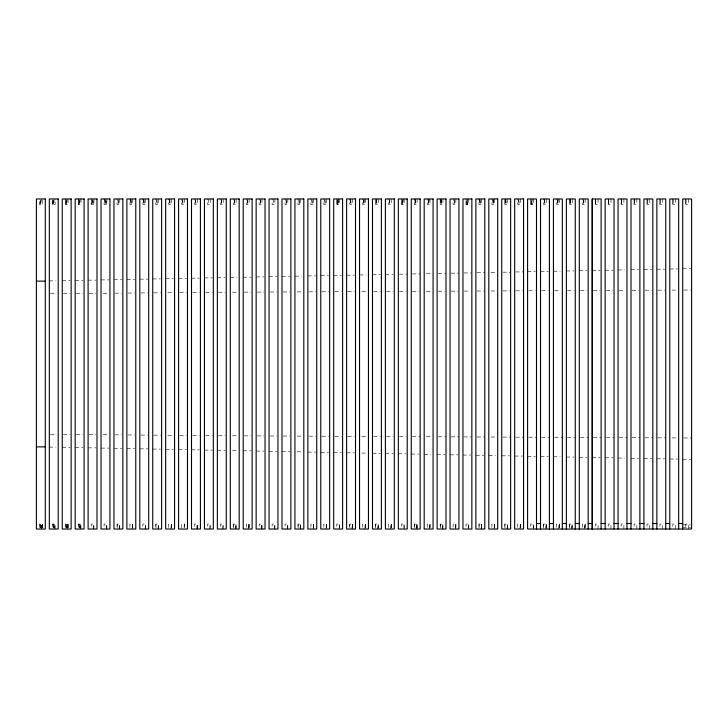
<?xml version="1.0" encoding="UTF-8"?>
<svg xmlns="http://www.w3.org/2000/svg" width="728" height="728" viewBox="0 0 728 728"><rect width="100%" height="100%" fill="white"/><g stroke="black" fill="none" stroke-linecap="round" stroke-linejoin="round"><path stroke-width="0.55" stroke-dasharray="3.64 2.73" d="M235.927 528.028L235.936 524.051L235.544 529.029M248.849 528.028L248.858 524.051L248.476 529.029M300.555 528.028L300.564 524.051L300.173 529.029M313.486 528.028L313.495 524.051L313.104 529.029M339.339 528.028L339.348 524.051M352.261 528.028L352.27 524.051L351.879 529.029M378.114 528.028L378.123 524.051L377.732 529.029M403.967 528.028L403.976 524.051M416.889 528.028L416.898 524.051L416.507 529.029M442.742 528.028L442.751 524.051L442.36 529.029M468.595 528.028L468.605 524.051M481.526 528.028L481.536 524.051L481.144 529.029M507.37 528.028L507.38 524.051L506.997 529.029M533.224 528.028L533.233 524.051M546.155 528.028L546.164 524.051L545.773 529.029M572.008 528.028L572.017 524.051L571.626 529.029M93.748 204.495L93.766 198.972M106.67 204.495L106.688 198.972M42.206 528.028L42.224 524.051L39.467 524.051L39.467 528.028M68.059 528.028L68.077 524.051L65.32 524.051L65.32 528.028M40.158 204.495L40.195 198.972M53.08 204.495L53.126 198.972M66.011 204.495L66.048 198.972M78.933 204.495L78.97 198.972M117.153 528.028L117.208 524.051M155.938 528.028L155.983 524.051M233.488 528.028L233.542 524.051M298.125 528.028L298.171 524.051M349.822 528.028L349.877 524.051M375.675 528.028L375.73 524.051M414.459 528.028L414.505 524.051M440.313 528.028L440.358 524.051M479.088 528.028L479.142 524.051M504.941 528.028L504.995 524.051M543.716 528.028L543.77 524.051M569.569 528.028L569.624 524.051M339.53 198.972L339.53 204.495L336.764 204.495L336.864 200.082M378.305 198.972L378.305 204.495L375.548 204.495L375.639 200.082M404.158 198.972L404.158 204.495L401.401 204.495L401.492 200.082M442.933 198.972L442.933 204.495L440.176 204.495L440.276 200.082M468.786 198.972L468.786 204.495L466.029 204.495L466.129 200.082M507.571 198.972L507.571 204.495L504.804 204.495L504.904 200.082M533.424 198.972L533.424 204.495L530.657 204.495L530.758 200.082M572.199 198.972L572.199 204.495L569.442 204.495L569.533 200.082M132.614 528.028L132.714 524.051L129.948 524.051L129.948 528.028M171.389 528.028L171.489 524.051L168.723 524.051L168.723 528.028M181.654 528.028L181.654 524.051L184.412 524.051L183.838 529.029M248.949 528.028L249.049 524.051L246.282 524.051L246.282 528.028M313.577 528.028L313.677 524.051L310.911 524.051L310.911 528.028M326.508 528.028L326.599 524.051L323.842 524.051L323.842 528.028M365.283 528.028L365.383 524.051L362.617 524.051L362.617 528.028M391.136 528.028L391.236 524.051L388.47 524.051L388.47 528.028M429.911 528.028L430.011 524.051L427.254 524.051L427.254 528.028M455.764 528.028L455.865 524.051L453.098 524.051L453.098 528.028M494.549 528.028L494.64 524.051L491.882 524.051L491.882 528.028M520.402 528.028L520.493 524.051L517.735 524.051L517.735 528.028M559.177 528.028L559.277 524.051L556.51 524.051L556.51 528.028M585.03 528.028L585.121 524.051L582.364 524.051L582.364 528.028M337.455 204.495L337.628 200.082M402.084 204.495L402.256 200.082M466.721 204.495L466.885 200.082L467.412 204.495L467.958 198.972M531.349 204.495L531.522 200.082L532.041 204.495L532.596 198.972M40.604 528.028L40.85 524.051L41.478 529.029M53.535 528.028L53.772 524.051L54.4 529.029M66.457 528.028L66.703 524.051L67.331 529.029M79.388 528.028L79.625 524.051L80.253 529.029M41.269 198.972L40.85 204.495L40.368 200.082M54.2 198.972L53.772 204.495L53.29 200.082M67.122 198.972L66.703 204.495L66.221 200.082M80.053 198.972L79.625 204.495L79.143 200.082M93.357 529.029L93.748 524.051M106.288 529.029L106.67 524.051M119.21 529.029L119.601 524.051M132.132 529.029L132.523 524.051M145.063 529.029L145.454 524.051M157.985 529.029L158.376 524.051M170.916 529.029L171.308 524.051M196.769 529.029L197.161 524.051L197.279 529.029M209.691 529.029L210.083 524.051M222.622 529.029L223.005 524.051M261.398 529.029L261.789 524.051L261.907 529.029M274.32 529.029L274.711 524.051M287.251 529.029L287.642 524.051M326.026 529.029L326.417 524.051M364.81 529.029L365.192 524.051M390.663 529.029L391.045 524.051M429.438 529.029L429.829 524.051M455.291 529.029L455.683 524.051M494.066 529.029L494.458 524.051M519.919 529.029L520.311 524.051M558.695 529.029L559.086 524.051M584.548 529.029L584.939 524.051M337.665 200.082L338.147 204.495L338.702 198.972M363.518 200.082L364 204.495L364.555 198.972M402.302 200.082L402.775 204.495L403.33 198.972M428.155 200.082L428.628 204.495L429.183 198.972M492.783 200.082L493.265 204.495L493.812 198.972M557.411 200.082L557.894 204.495L558.44 198.972M682.709 268.714L690.49 268.714M669.778 268.96L677.559 268.96M656.856 269.205L664.637 269.205M643.925 269.46L651.706 269.46M631.003 269.706L638.784 269.706M618.072 269.952L624.742 269.952M605.15 270.206L612.93 270.206M592.228 270.452L600.009 270.452M579.297 270.698L587.077 270.698M566.375 270.952L574.155 270.952M553.444 271.198L560.114 271.198M540.522 271.444L548.302 271.444M527.591 271.699L535.371 271.699M515.779 271.944L523.559 271.944M502.848 272.19L510.637 272.19M491.036 272.436L495.486 272.436M477.004 272.691L484.784 272.691M464.073 272.936L471.853 272.936M451.151 273.182L458.931 273.182M438.22 273.437L446 273.437M426.408 273.683L430.858 273.683M412.366 273.928L420.147 273.928M399.445 274.183L407.225 274.183M385.403 274.429L393.184 274.429M372.481 274.674L380.262 274.674M359.55 274.929L366.22 274.929M346.628 275.175L354.409 275.175M333.697 275.421L341.487 275.421M320.775 275.675L328.555 275.675M307.853 275.921L315.634 275.921M294.922 276.167L301.592 276.167M282 276.422L289.78 276.422M269.069 276.667L276.849 276.667M256.147 276.913L263.927 276.913M243.216 277.159L250.996 277.159M230.294 277.414L236.964 277.414M217.363 277.659L225.152 277.659M204.441 277.905L212.221 277.905M191.51 278.16L199.299 278.16M178.588 278.405L186.368 278.405M165.666 278.651L173.446 278.651M152.734 278.906L160.515 278.906M139.812 279.152L147.593 279.152M126.881 279.397L134.662 279.397M113.959 279.652L121.74 279.652M101.028 279.898L108.809 279.898M88.106 280.144L95.887 280.144M75.175 280.398L82.965 280.398M62.253 280.644L70.034 280.644M49.322 280.89L55.992 280.89M683.82 290.026L690.49 290.026M657.966 290.154L664.637 290.154M672.008 290.09L677.559 290.09M619.191 290.336L624.742 290.336M632.113 290.272L638.784 290.272M645.035 290.217L651.706 290.217M593.338 290.463L600.009 290.463M606.26 290.399L612.93 290.399M567.485 290.59L574.155 290.59M580.407 290.527L587.077 290.527M528.701 290.772L535.371 290.772M541.632 290.709L548.302 290.709M554.554 290.645L560.114 290.645M502.848 290.9L509.518 290.9M515.779 290.836L522.449 290.836M464.027 291.082L469.378 291.082M477.004 291.027L483.674 291.027M491.036 290.963L495.486 290.963M438.22 291.209L444.89 291.209M451.151 291.145L457.821 291.145M399.445 291.4L406.115 291.4M412.366 291.337L419.037 291.337M426.408 291.273L430.858 291.273M373.591 291.519L380.262 291.519M386.513 291.455L393.184 291.455M334.816 291.71L341.487 291.71M347.738 291.646L354.409 291.646M361.78 291.582L366.22 291.582M308.963 291.828L315.634 291.828M321.885 291.773L328.555 291.773M283.11 291.955L289.78 291.955M297.142 291.892L301.592 291.892M244.326 292.146L250.996 292.146M257.257 292.083L263.927 292.083M270.179 292.019L276.849 292.019M218.482 292.265L225.152 292.265M232.514 292.201L236.964 292.201M205.551 292.365L212.221 292.365M179.698 292.583L186.368 292.583M192.629 292.474L199.299 292.474M167.886 292.702L173.446 292.702M153.845 292.811L160.515 292.811M127.992 293.038L134.662 293.038M140.923 292.92L147.593 292.92M115.07 293.147L121.74 293.147M89.216 293.375L95.887 293.375M103.258 293.266L108.809 293.266M76.294 293.484L82.965 293.484M63.363 293.602L70.034 293.602M50.441 293.712L55.992 293.712M50.441 434.288L55.992 434.288M63.363 434.398L70.034 434.398M76.294 434.516L82.965 434.516M89.216 434.625L95.887 434.625M103.258 434.734L108.809 434.734M115.07 434.853L121.74 434.853M127.992 434.962L134.662 434.962M140.923 435.08L147.593 435.08M153.845 435.189L160.515 435.189M167.886 435.299L173.446 435.299M179.698 435.417L186.368 435.417M192.629 435.526L199.299 435.526M205.551 435.635L212.221 435.635M218.482 435.735L225.152 435.735M232.514 435.799L236.964 435.799M244.326 435.854L250.996 435.854M257.257 435.917L263.927 435.917M270.179 435.981L276.849 435.981M283.11 436.045L289.78 436.045M297.142 436.108L301.592 436.108M308.963 436.172L315.634 436.172M321.885 436.227L328.555 436.227M334.816 436.29L341.487 436.29M347.738 436.354L354.409 436.354M361.78 436.418L366.22 436.418M373.591 436.481L380.262 436.481M386.513 436.545L393.184 436.545M399.445 436.6L406.115 436.6M412.366 436.664L420.147 436.664M426.408 436.727L430.858 436.727M438.22 436.791L446 436.791M451.151 436.855L458.931 436.855M463.791 436.918L471.853 436.918M477.004 436.973L484.784 436.973M491.036 437.037L495.486 437.037M502.848 437.1L510.637 437.1M515.779 437.164L523.559 437.164M528.701 437.228L536.49 437.228M541.632 437.291L549.413 437.291M554.554 437.355L562.335 437.355M567.485 437.41L575.266 437.41M580.407 437.473L588.188 437.473M593.338 437.537L601.119 437.537M606.26 437.601L614.041 437.601M619.191 437.665L626.972 437.665M632.113 437.728L639.894 437.728M645.035 437.783L652.825 437.783M657.966 437.846L665.747 437.846M672.008 437.91L678.678 437.91M683.82 437.974L691.6 437.974M49.322 447.11L55.992 447.11M62.253 447.356L70.034 447.356M75.175 447.602L82.965 447.602M88.106 447.856L95.887 447.856M101.028 448.102L108.809 448.102M113.959 448.348L121.74 448.348M126.881 448.603L134.662 448.603M139.812 448.848L147.593 448.848M152.734 449.094L160.515 449.094M165.666 449.349L173.446 449.349M178.588 449.595L186.368 449.595M191.51 449.84L199.299 449.84M204.441 450.095L212.221 450.095M217.363 450.341L225.152 450.341M232.514 450.587L236.964 450.587M243.216 450.841L250.996 450.841M256.147 451.087L263.927 451.087M269.069 451.333L276.849 451.333M282 451.578L289.78 451.578M297.142 451.833L301.592 451.833M307.853 452.079L315.634 452.079M320.775 452.325L328.555 452.325M333.697 452.579L341.487 452.579M346.628 452.825L354.409 452.825M361.78 453.071L366.22 453.071M372.481 453.326L380.262 453.326M385.403 453.571L393.184 453.571M398.334 453.817L406.115 453.817M411.256 454.072L419.037 454.072M424.187 454.317L430.858 454.317M437.109 454.563L444.89 454.563M450.041 454.818L457.821 454.818M462.963 455.064L470.743 455.064M475.885 455.309L483.674 455.309M488.816 455.564L495.486 455.564M501.738 455.81L509.518 455.81M514.669 456.056L522.449 456.056M527.591 456.301L535.371 456.301M540.522 456.556L548.302 456.556M553.444 456.802L560.114 456.802M566.375 457.048L574.155 457.048M579.297 457.302L587.077 457.302M592.228 457.548L600.009 457.548M605.15 457.794L612.93 457.794M618.072 458.049L624.742 458.049M631.003 458.294L638.784 458.294M643.925 458.54L651.706 458.54M656.856 458.795L664.637 458.795M669.778 459.04L677.559 459.04M682.709 459.286L690.49 459.286M682.709 524.879L690.49 524.879M682.709 527.645L690.49 527.645M583.265 200.082L583.747 204.495L583.419 198.972M570.342 200.082L570.816 204.495L570.488 198.972M544.489 200.082L544.963 204.495L544.635 198.972M518.636 200.082L519.11 204.495L518.782 198.972M505.705 200.082L506.188 204.495L505.86 198.972M479.852 200.082L480.334 204.495L480.007 198.972M454.008 200.082L454.481 204.495L454.154 198.972M441.077 200.082L441.559 204.495L441.232 198.972M415.224 200.082L415.706 204.495L415.379 198.972M389.371 200.082L389.853 204.495L389.526 198.972M376.449 200.082L376.922 204.495L376.594 198.972M350.596 200.082L351.078 204.495L350.741 198.972M324.743 200.082L325.225 204.495L324.897 198.972M311.821 200.082L312.294 204.495L311.966 198.972M298.889 200.082L299.372 204.495L299.044 198.972M285.968 200.082L286.441 204.495L286.113 198.972M260.114 200.082L260.588 204.495L260.26 198.972M247.183 200.082L247.666 204.495L247.338 198.972M234.261 200.082L234.734 204.495L234.407 198.972M221.33 200.082L221.812 204.495L221.485 198.972M195.477 200.082L195.959 204.495L195.632 198.972M182.555 200.082L183.037 204.495L182.71 198.972M169.633 200.082L170.106 204.495L169.779 198.972M156.702 200.082L157.184 204.495L156.857 198.972M143.78 200.082L144.253 204.495L143.926 198.972M130.849 200.082L131.331 204.495L131.004 198.972M117.927 200.082L118.4 204.495L118.073 198.972M104.996 200.082L105.478 204.495L105.151 198.972M92.074 200.082L92.547 204.495L92.219 198.972M557.566 198.972L557.894 204.495M531.713 198.972L532.041 204.495M492.929 198.972L493.265 204.495M467.085 198.972L467.412 204.495M428.301 198.972L428.628 204.495M402.447 198.972L402.775 204.495M363.672 198.972L364 204.495M337.819 198.972L338.147 204.495M273.191 198.972L273.519 204.495M208.554 198.972L208.891 204.495M80.317 524.051L80.562 529.029M67.385 524.051L67.631 529.029M54.464 524.051L54.709 529.029M41.778 529.029L41.541 524.051L41.724 528.028M685.831 200.082L685.958 204.495L685.958 198.972M672.909 200.082L673.027 204.495L673.027 198.972M659.978 200.082L660.105 204.495L660.105 198.972M647.055 200.082L647.174 204.495L647.174 198.972M634.124 200.082L634.252 204.495L634.252 198.972M621.202 200.082L621.321 204.495L621.321 198.972M608.271 200.082L608.399 204.495L608.399 198.972M595.349 200.082L595.468 204.495L595.468 198.972M546.164 524.051L546.282 529.029M481.536 524.051L481.654 529.029M416.898 524.051L417.026 529.029M352.27 524.051L352.388 529.029M91.255 200.082L91.355 204.495M78.342 198.972L78.433 204.495M65.42 198.972L65.502 204.495M52.58 204.495L52.489 198.972L52.389 204.495L55.155 204.495L55.155 198.972M78.933 524.051L78.979 528.028M66.011 524.051L66.057 528.028M53.08 524.051L53.126 528.028M40.158 524.051L40.204 528.028M570.088 198.972L570.124 204.495M544.235 198.972L544.271 204.495M505.46 198.972L505.496 204.495M479.606 198.972L479.643 204.495M440.822 198.972L440.868 204.495M414.978 198.972L415.015 204.495M376.194 198.972L376.24 204.495M350.341 198.972L350.386 204.495M169.378 198.972L169.415 204.495M143.525 198.972L143.562 204.495M130.603 198.972L130.64 204.495M104.75 198.972L104.787 204.495M688.533 198.972L688.533 204.495L685.776 204.495L685.776 198.972M688.533 529.029L688.533 524.051L685.776 524.051L685.776 528.028M675.611 198.972L675.611 204.495L672.845 204.495L672.845 198.972M675.611 529.029L675.611 524.051L672.845 524.051L672.845 528.028M662.68 198.972L662.68 204.495L659.923 204.495L659.923 198.972M662.68 529.029L662.68 524.051L659.923 524.051L659.923 528.028M649.758 198.972L649.758 204.495L646.992 204.495L646.992 198.972M649.758 529.029L649.758 524.051L646.992 524.051L646.992 528.028M636.827 198.972L636.827 204.495L634.07 204.495L634.07 198.972M636.827 529.029L636.827 524.051L634.07 524.051L634.07 528.028M623.905 198.972L623.905 204.495L621.139 204.495L621.139 198.972M623.905 529.029L623.905 524.051L621.139 524.051L621.139 528.028M610.974 198.972L610.974 204.495L608.217 204.495L608.217 198.972M610.974 529.029L610.974 524.051L608.217 524.051L608.217 528.028M598.052 198.972L598.052 204.495L595.286 204.495L595.286 198.972M598.052 529.029L598.052 524.051L595.286 524.051L595.286 528.028M585.121 198.972L585.121 204.495L582.364 204.495L582.364 198.972M585.121 524.051L585.121 529.029M572.199 529.029L572.199 524.051L569.442 524.051L569.442 528.028M569.442 198.972L569.442 204.495M559.277 198.972L559.277 204.495L556.51 204.495L556.51 198.972M559.277 524.051L559.277 529.029M546.346 198.972L546.346 204.495L543.589 204.495L543.589 198.972M546.346 529.029L546.346 524.051L543.589 524.051L543.589 528.028M533.424 529.029L533.424 524.051L530.657 524.051L530.657 528.028M530.657 198.972L530.657 204.495M520.493 198.972L520.493 204.495L517.735 204.495L517.735 198.972M520.493 524.051L520.493 529.029M507.571 529.029L507.571 524.051L504.804 524.051L504.804 528.028M504.804 198.972L504.804 204.495M494.64 198.972L494.64 204.495L491.882 204.495L491.882 198.972M494.64 524.051L494.64 529.029M481.718 198.972L481.718 204.495L478.951 204.495L478.951 198.972M481.718 529.029L481.718 524.051L478.951 524.051L478.951 528.028M468.786 529.029L468.786 524.051L466.029 524.051L466.029 528.028M466.029 198.972L466.029 204.495M455.865 198.972L455.865 204.495L453.098 204.495L453.098 198.972M455.865 524.051L455.865 529.029M442.933 529.029L442.933 524.051L440.176 524.051L440.176 528.028M440.176 198.972L440.176 204.495M430.011 198.972L430.011 204.495L427.254 204.495L427.254 198.972M430.011 524.051L430.011 529.029M417.089 198.972L417.089 204.495L414.323 204.495L414.323 198.972M417.089 529.029L417.089 524.051L414.323 524.051L414.323 528.028M404.158 529.029L404.158 524.051L401.401 524.051L401.401 528.028M401.401 198.972L401.401 204.495M391.236 198.972L391.236 204.495L388.47 204.495L388.47 198.972M391.236 524.051L391.236 529.029M378.305 529.029L378.305 524.051L375.548 524.051L375.548 528.028M375.548 198.972L375.548 204.495M365.383 198.972L365.383 204.495L362.617 204.495L362.617 198.972M365.383 524.051L365.383 529.029M352.452 198.972L352.452 204.495L349.695 204.495L349.695 198.972M352.452 529.029L352.452 524.051L349.695 524.051L349.695 528.028M339.53 529.029L339.53 524.051L336.764 524.051L336.764 528.028M336.764 198.972L336.764 204.495M326.599 198.972L326.599 204.495L323.842 204.495L323.842 198.972M326.599 524.051L326.599 529.029M313.677 198.972L313.677 204.495L310.911 204.495L310.911 198.972M313.677 524.051L313.677 529.029M300.746 198.972L300.746 204.495L297.989 204.495L297.989 198.972M300.746 529.029L300.746 524.051L297.989 524.051L297.989 528.028M287.824 198.972L287.824 204.495L285.067 204.495L285.067 198.972M287.824 529.029L287.824 524.051L285.067 524.051L285.067 528.028M274.902 198.972L274.902 204.495L272.136 204.495L272.136 198.972M274.902 529.029L274.902 524.051L272.136 524.051L272.136 528.028M261.971 198.972L261.971 204.495L259.214 204.495L259.214 198.972M261.971 529.029L261.971 524.051L259.214 524.051L259.214 528.028M249.049 198.972L249.049 204.495L246.282 204.495L246.282 198.972M249.049 524.051L249.049 529.029M236.118 198.972L236.118 204.495L233.36 204.495L233.36 198.972M236.118 529.029L236.118 524.051L233.36 524.051L233.36 528.028M223.196 198.972L223.196 204.495L220.429 204.495L220.429 198.972M223.196 529.029L223.196 524.051L220.429 524.051L220.429 528.028M210.265 198.972L210.265 204.495L207.507 204.495L207.507 198.972M210.265 529.029L210.265 524.051L207.507 524.051L207.507 528.028M197.343 198.972L197.343 204.495L194.576 204.495L194.576 198.972M197.343 529.029L197.343 524.051L194.576 524.051L194.576 528.028M184.412 198.972L184.412 204.495L181.654 204.495L181.654 198.972M184.412 524.051L184.412 529.029M171.489 198.972L171.489 204.495L168.723 204.495L168.723 198.972M171.489 524.051L171.489 529.029M158.567 198.972L158.567 204.495L155.801 204.495L155.801 198.972M158.567 529.029L158.567 524.051L155.801 524.051L155.801 528.028M145.636 198.972L145.636 204.495L142.879 204.495L142.879 198.972M145.636 529.029L145.636 524.051L142.879 524.051L142.879 528.028M132.714 198.972L132.714 204.495L129.948 204.495L129.948 198.972M132.714 524.051L132.714 529.029M119.783 198.972L119.783 204.495L117.026 204.495L117.026 198.972M119.783 529.029L119.783 524.051L117.026 524.051L117.026 528.028M106.861 198.972L106.861 204.495L104.095 204.495L104.095 198.972M106.861 529.029L106.861 524.051L104.095 524.051L104.095 528.028M93.93 198.972L93.93 204.495L91.173 204.495L91.173 198.972M93.93 529.029L93.93 524.051L91.173 524.051L91.173 528.028M81.008 198.972L81.008 204.495L78.242 204.495L78.242 198.972M81.008 529.029L81.008 524.051L78.242 524.051L78.242 528.028M68.077 198.972L68.077 204.495L65.32 204.495L65.32 198.972M68.077 524.051L68.077 529.029M55.155 529.029L55.155 524.051L52.389 524.051L52.389 528.028M42.224 200.082L42.224 204.495L39.467 204.495L39.467 198.972M42.224 524.051L42.224 529.029"/><path stroke-width="1.09" d="M601.119 529.029L601.119 198.972L592.228 198.972L592.228 529.029L592.228 523.505L588.188 523.505M36.4 281.144L45.291 281.144M36.4 446.856L45.291 446.856M536.49 523.505L540.522 523.505M549.413 523.505L553.444 523.505M562.335 523.505L566.375 523.505M575.266 523.505L579.297 523.505M601.119 523.505L605.15 523.505M614.041 523.505L618.072 523.505M626.972 523.505L631.003 523.505M639.894 523.505L643.925 523.505M652.825 523.505L656.856 523.505M665.747 523.505L669.778 523.505M678.678 523.505L682.709 523.505M682.709 529.029L682.709 198.972L691.6 198.972L691.6 529.029L527.591 529.029L527.591 198.972L536.49 198.972L536.49 529.029M678.678 529.029L678.678 198.972L669.778 198.972L669.778 529.029M665.747 529.029L665.747 198.972L656.856 198.972L656.856 529.029M652.825 529.029L652.825 198.972L643.925 198.972L643.925 529.029M639.894 529.029L639.894 198.972L631.003 198.972L631.003 529.029M626.972 529.029L626.972 198.972L618.072 198.972L618.072 529.029M614.041 529.029L614.041 198.972L605.15 198.972L605.15 529.029M592.228 198.972L592.228 523.35M588.188 529.029L588.188 198.972L579.297 198.972L579.297 529.029M575.266 529.029L575.266 198.972L566.375 198.972L566.375 529.029M562.335 529.029L562.335 198.972L553.444 198.972L553.444 529.029M549.413 529.029L549.413 198.972L540.522 198.972L540.522 529.029M45.291 198.972L36.4 198.972L36.4 529.029L45.291 529.029L45.291 198.972M58.222 198.972L49.322 198.972L49.322 529.029L58.222 529.029L58.222 198.972M71.144 198.972L62.253 198.972L62.253 529.029L71.144 529.029L71.144 198.972M84.075 198.972L75.175 198.972L75.175 529.029L84.075 529.029L84.075 198.972M96.997 198.972L88.106 198.972L88.106 529.029L96.997 529.029L96.997 198.972M109.928 198.972L101.028 198.972L101.028 529.029L109.928 529.029L109.928 198.972M122.85 198.972L113.959 198.972L113.959 529.029L122.85 529.029L122.85 198.972M135.772 198.972L126.881 198.972L126.881 529.029L135.772 529.029L135.772 198.972M148.703 198.972L139.812 198.972L139.812 529.029L148.703 529.029L148.703 198.972M161.625 198.972L152.734 198.972L152.734 529.029L161.625 529.029L161.625 198.972M174.556 198.972L165.666 198.972L165.666 529.029L174.556 529.029L174.556 198.972M187.478 198.972L178.588 198.972L178.588 529.029L187.478 529.029L187.478 198.972M200.409 198.972L191.51 198.972L191.51 529.029L200.409 529.029L200.409 198.972M213.331 198.972L204.441 198.972L204.441 529.029L213.331 529.029L213.331 198.972M226.262 198.972L217.363 198.972L217.363 529.029L226.262 529.029L226.262 198.972M239.184 198.972L230.294 198.972L230.294 529.029L239.184 529.029L239.184 198.972M252.116 198.972L243.216 198.972L243.216 529.029L252.116 529.029L252.116 198.972M265.038 198.972L256.147 198.972L256.147 529.029L265.038 529.029L265.038 198.972M277.959 198.972L269.069 198.972L269.069 529.029L277.959 529.029L277.959 198.972M290.891 198.972L282 198.972L282 529.029L290.891 529.029L290.891 198.972M303.813 198.972L294.922 198.972L294.922 529.029L303.813 529.029L303.813 198.972M316.744 198.972L307.853 198.972L307.853 529.029L316.744 529.029L316.744 198.972M329.666 198.972L320.775 198.972L320.775 529.029L329.666 529.029L329.666 198.972M342.597 198.972L333.697 198.972L333.697 529.029L342.597 529.029L342.597 198.972M355.519 198.972L346.628 198.972L346.628 529.029L355.519 529.029L355.519 198.972M368.45 198.972L359.55 198.972L359.55 529.029L368.45 529.029L368.45 198.972M381.372 198.972L372.481 198.972L372.481 529.029L381.372 529.029L381.372 198.972M394.303 198.972L385.403 198.972L385.403 529.029L394.303 529.029L394.303 198.972M407.225 198.972L398.334 198.972L398.334 529.029L407.225 529.029L407.225 198.972M420.147 198.972L411.256 198.972L411.256 529.029L420.147 529.029L420.147 198.972M433.078 198.972L424.187 198.972L424.187 529.029L433.078 529.029L433.078 198.972M446 198.972L437.109 198.972L437.109 529.029L446 529.029L446 198.972M458.931 198.972L450.041 198.972L450.041 529.029L458.931 529.029L458.931 198.972M471.853 198.972L462.963 198.972L462.963 529.029L471.853 529.029L471.853 198.972M484.784 198.972L475.885 198.972L475.885 529.029L484.784 529.029L484.784 198.972M497.706 198.972L488.816 198.972L488.816 529.029L497.706 529.029L497.706 198.972M510.637 198.972L501.738 198.972L501.738 529.029L510.637 529.029L510.637 198.972M523.559 198.972L514.669 198.972L514.669 529.029L523.559 529.029L523.559 198.972"/></g></svg>
